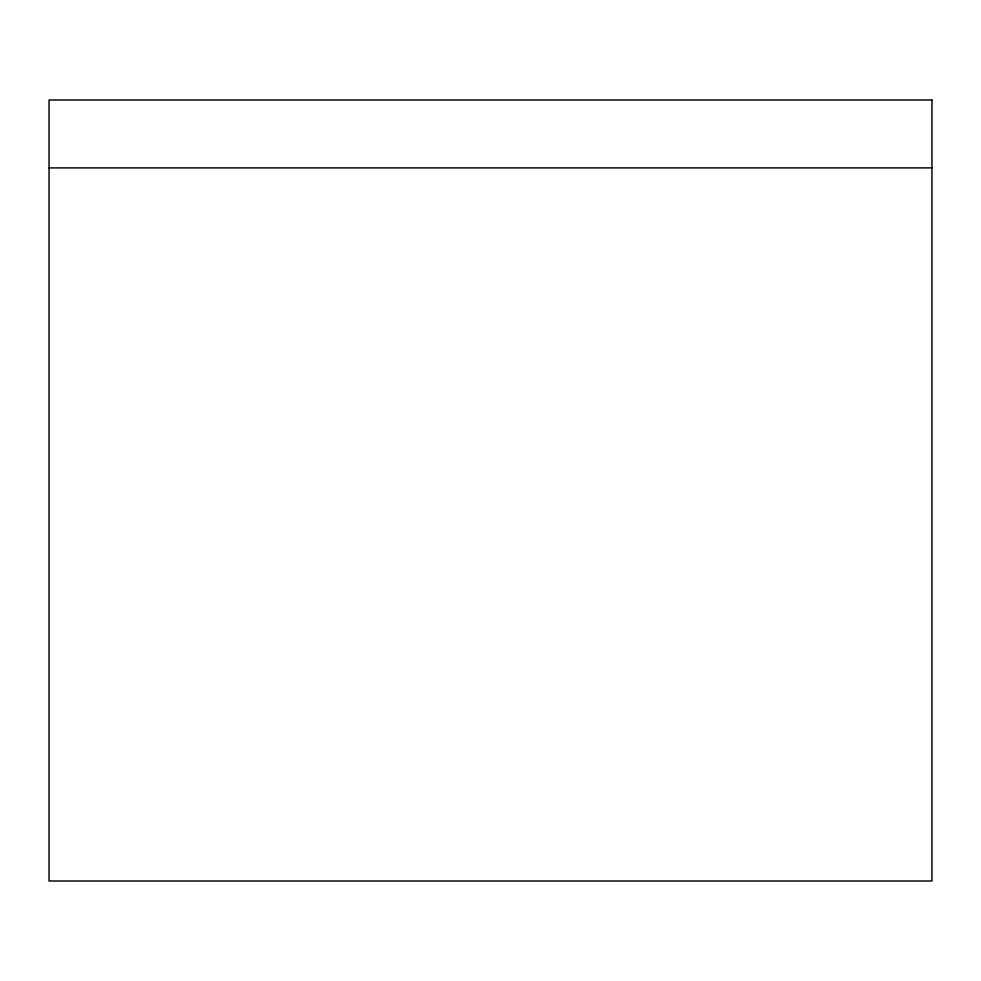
<?xml version="1.0" encoding="UTF-8"?>
<svg xmlns="http://www.w3.org/2000/svg" width="981" height="981" viewBox="0 0 981 981"><rect width="100%" height="100%" fill="white"/><g stroke="black" fill="none" stroke-linecap="round" stroke-linejoin="round"><path stroke-width="1.47" d="M49.05 167.898L931.95 167.898M931.95 99.988L49.05 99.988L49.05 881.012L931.95 881.012L931.95 99.988"/></g></svg>
